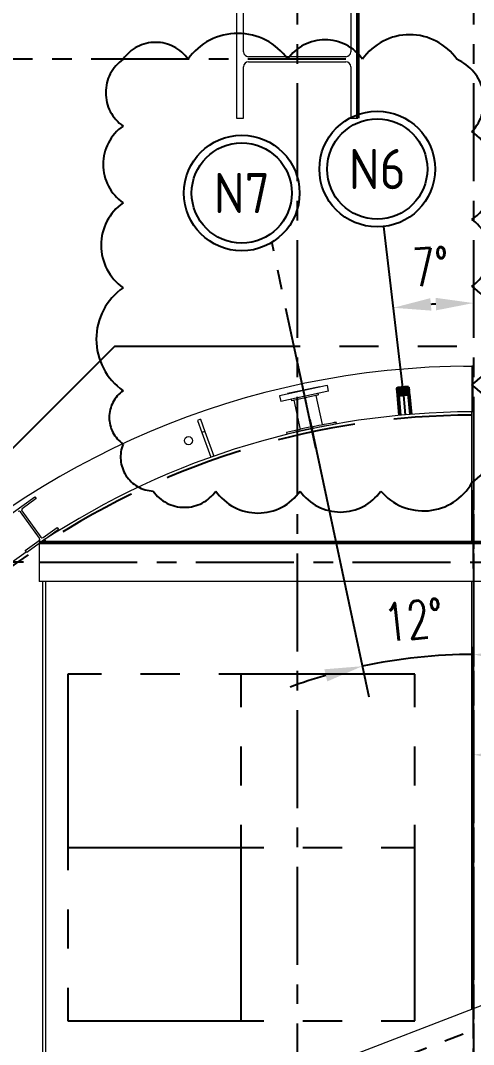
# Model space of a CAD drawing. Header units: inches. Extents: x 0 to 4731, y 0 to 1632.
# Drawn here: x 274.7 to 344.1, y 1325.8 to 1482.7 of the extents above; entities that cross this region are included whole.
import ezdxf
from ezdxf.enums import TextEntityAlignment as Align

# ---------------------------------------------------------------- set-up
doc = ezdxf.new("R2010")
doc.units = ezdxf.units.IN
doc.header["$LTSCALE"] = 48
doc.header["$MEASUREMENT"] = 0
for name, pattern in [('CENTER', [2, 1.25, -0.25, 0.25, -0.25]), ('CENTER2', [1.125, 0.75, -0.125, 0.125, -0.125]), ('HIDDEN', [0.375, 0.25, -0.125]), ('PHANTOM2', [1.25, 0.625, -0.125, 0.125, -0.125, 0.125, -0.125])]:
    doc.linetypes.add(name, pattern=pattern)
for name, color, linetype, lineweight in [('AM_0', 7, 'Continuous', 50), ('AM_11', 92, 'PHANTOM2', 25), ('AM_4', 93, 'Continuous', 25), ('AM_5', 92, 'Continuous', 25), ('AM_6', 140, 'Continuous', 35), ('AM_7', 142, 'CENTER', 25), ('Equipment-AM_0', 7, 'Continuous', 50), ('Equipment-AM_11', 92, 'PHANTOM2', 25), ('Equipment-AM_3', 6, 'HIDDEN', 25), ('Equipment-AM_5', 92, 'Continuous', 25), ('Equipment-AM_7', 142, 'CENTER', 25), ('Process-AM_0', 7, 'Continuous', 50)]:
    doc.layers.add(name, color=color, linetype=linetype, lineweight=lineweight)
doc.styles.add('ISOCP', font='ISOCP.SHX')
doc.styles.get("Standard").update_dxf_attribs({"font": 'ROMANS.SHX', "width": 0.7})
doc.styles.add('XT07_0', font='isocp.shx', dxfattribs={"width": 0.9, "height": 7})
doc.dimstyles.new('METSOPOWER_ANSI$0', dxfattribs={"dimtxt": 0.12, "dimasz": 0.12, "dimexe": 0.1, "dimexo": 0.05, "dimgap": 0.06, "dimtad": 1, "dimtoh": 1, "dimdec": 5, "dimzin": 12, "dimdsep": 46, "dimlunit": 4, "dimtxsty": 'Standard', "dimcen": 0, "dimclrd": 256, "dimclre": 256, "dimclrt": 140, "dimadec": 0, "dimazin": 2, "dimtp": 0.1, "dimtm": 0.1, "dimtfac": 0.71, "dimtdec": 5, "dimtmove": 0, "dimatfit": 3, "dimfxl": 1, "dimfrac": 2, "dimtzin": 7, "dimlwd": -1, "dimlwe": -1, "dimarcsym": 1})
doc.dimstyles.new('METSOPOWER_ANSI$2', dxfattribs={"dimtxt": 0.12, "dimasz": 0.12, "dimexe": 0.1, "dimexo": 0.05, "dimgap": 0.06, "dimtad": 1, "dimzin": 12, "dimdsep": 46, "dimlunit": 3, "dimtxsty": 'Standard', "dimcen": 0, "dimclrd": 256, "dimclre": 256, "dimclrt": 140, "dimadec": 0, "dimazin": 2, "dimtp": 0.1, "dimtm": 0.1, "dimtfac": 0.71, "dimtmove": 0, "dimatfit": 3, "dimfxl": 1, "dimtzin": 7, "dimlwd": -1, "dimlwe": -1, "dimarcsym": 1})
doc.dimstyles.new('VALMET_ANSI$2', dxfattribs={"dimtxt": 0.12, "dimasz": 0.12, "dimexe": 0.1, "dimexo": 0.05, "dimgap": 0.06, "dimtad": 1, "dimdec": 5, "dimzin": 7, "dimdsep": 46, "dimlunit": 4, "dimtxsty": 'Standard', "dimcen": 0, "dimclrd": 256, "dimclre": 256, "dimclrt": 140, "dimadec": 0, "dimazin": 2, "dimtp": 0.1, "dimtm": 0.1, "dimtfac": 0.71, "dimtdec": 5, "dimtofl": 0, "dimtmove": 0, "dimatfit": 3, "dimfxl": 1, "dimfrac": 2, "dimtolj": 1, "dimtzin": 7, "dimlwd": -1, "dimlwe": -1, "dimarcsym": 1})

# ---------------------------------------------------------------- blocks, each defined once
blk = doc.blocks.new('*U371')
at = {"layer": 'AM_7', "color": 0, "transparency": 16777216}
blk.add_line((0, 24), (0, 120.12), dxfattribs=at)
blk = doc.blocks.new('*U373')
at = {"layer": 'AM_7', "color": 0, "transparency": 16777216}
blk.add_line((1.17, -5.48), (-1.33, 6.21), dxfattribs=at)
blk = doc.blocks.new('*U366')
at = {"layer": 'AM_7', "color": 0, "transparency": 16777216}
blk.add_line((0, 24), (0, 120.12), dxfattribs=at)
blk = doc.blocks.new('*D527')
at = {"layer": 'Defpoints', "color": 0, "transparency": 16777216}
for p in [(451.24, 1369.17), (386.7, 1316.05), (278.1, 1302.71), (368.1, 1302.71), (464.22, 1302.71)]:
    blk.add_point(p, dxfattribs=at)
at = {"layer": 'Equipment-AM_5', "linetype": 'ByBlock', "transparency": 16777216}
blk.add_arc((278.1, 1302.71), 109.42, 3.0166, 17.9834, dxfattribs=at)
at = {"layer": 'Equipment-AM_5', "transparency": 16777216}
for points in [[(381.27, 1336.17), (383.08, 1336.81), (380.25, 1341.92)], [(388.33, 1308.49), (386.41, 1308.44), (387.52, 1302.71)]]:
    blk.add_solid(points, dxfattribs=at)
at = {"layer": 'Equipment-AM_5', "color": 140, "transparency": 16777216, "insert": (389.94, 1330.25), "char_height": 5.76, "attachment_point": 5, "rotation": 283.831, "bg_fill": 3, "box_fill_scale": 1.25, "bg_fill_color": 256, "bg_fill_true_color": 13158600, "bg_fill_transparency": 0}
blk.add_mtext('21°', dxfattribs=at)
blk = doc.blocks.new('*D510')
at = {"layer": 'Defpoints', "color": 0, "transparency": 16777216}
for p in [(111.76, 1399.71), (277.6, 1399.71), (197.46, 1170.71)]:
    blk.add_point(p, dxfattribs=at)
at = {"layer": 'Equipment-AM_5', "linetype": 'ByBlock', "transparency": 16777216}
for p, q in [((275.2, 1399.71), (106.96, 1399.71)), ((111.76, 1176.47), (111.76, 1393.95)), ((195.06, 1170.71), (106.96, 1170.71))]:
    blk.add_line(p, q, dxfattribs=at)
at = {"layer": 'Equipment-AM_5', "transparency": 16777216}
for points in [[(110.8, 1393.95), (112.72, 1393.95), (111.76, 1399.71)], [(110.8, 1176.47), (112.72, 1176.47), (111.76, 1170.71)]]:
    blk.add_solid(points, dxfattribs=at)
at = {"layer": 'Equipment-AM_5', "color": 140, "transparency": 16777216, "insert": (106, 1285.21), "char_height": 5.76, "attachment_point": 5, "rotation": 90, "style": 'ISOCP', "bg_fill": 3, "box_fill_scale": 1.25, "bg_fill_color": 256, "bg_fill_true_color": 13158600, "bg_fill_transparency": 0}
blk.add_mtext('19\'-1"', dxfattribs=at)
blk = doc.blocks.new('XA16S')
at = {"layer": 'AM_4'}
for radius in [7.5, 6.5]:
    blk.add_circle((0, -7.5), radius, dxfattribs=at)
at = {"layer": 'AM_6', "style": 'XT07_0', "width": 0.9}
blk.add_attdef('?', text='', height=7, dxfattribs=at).set_placement((0, -7.5), align=Align.MIDDLE)
blk = doc.blocks.new('*D531')
at = {"layer": 'Defpoints', "color": 0, "transparency": 16777216}
for p in [(313.25, 1448.52), (318.52, 1423.86), (344.1, 1422.83), (344.1, 1326.71)]:
    blk.add_point(p, dxfattribs=at)
at = {"layer": 'Equipment-AM_5', "linetype": 'ByBlock', "transparency": 16777216}
blk.add_line((319.02, 1421.52), (328.08, 1379.06), dxfattribs=at)
for start, end in [(90, 102.0497), (81.9055, 85.9528), (106.0969, 110.1442)]:
    blk.add_arc((344.1, 1303.99), 81.56, start, end, dxfattribs=at)
at = {"layer": 'Equipment-AM_5', "transparency": 16777216}
for points in [[(349.83, 1384.39), (349.89, 1386.31), (344.1, 1385.55)], [(321.26, 1383.28), (321.72, 1381.42), (327.08, 1383.75)]]:
    blk.add_solid(points, dxfattribs=at)
at = {"layer": 'Equipment-AM_5', "color": 140, "transparency": 16777216, "insert": (334.94, 1390.83), "char_height": 5.76, "attachment_point": 5, "rotation": 6.0248, "bg_fill": 3, "box_fill_scale": 1.25, "bg_fill_color": 256, "bg_fill_true_color": 13158600, "bg_fill_transparency": 0}
blk.add_mtext('12°', dxfattribs=at)
at = {"layer": 'Defpoints', "color": 0, "transparency": 16777216}
blk.add_point((338.39, 1385.35), dxfattribs=at)
blk = doc.blocks.new('*D532')
at = {"layer": 'Defpoints', "color": 0, "transparency": 16777216}
for p in [(344.1, 1422.83), (439.39, 1391.51), (431.9, 1384.51), (379.3, 1360.36), (344.1, 1326.71)]:
    blk.add_point(p, dxfattribs=at)
at = {"layer": 'Equipment-AM_5', "linetype": 'ByBlock', "transparency": 16777216}
blk.add_line((430.15, 1382.87), (390.11, 1345.44), dxfattribs=at)
blk.add_arc((344.1, 1302.44), 67.77, 47.939, 85.1286, dxfattribs=at)
at = {"layer": 'Equipment-AM_5', "transparency": 16777216}
for points in [[(349.82, 1369.01), (349.9, 1370.93), (344.1, 1370.21)], [(390.18, 1353.44), (388.83, 1352.07), (393.61, 1348.72)]]:
    blk.add_solid(points, dxfattribs=at)
at = {"layer": 'Equipment-AM_5', "color": 140, "transparency": 16777216, "insert": (373.38, 1369.89), "char_height": 5.76, "attachment_point": 5, "rotation": 336.5338, "bg_fill": 3, "box_fill_scale": 1.25, "bg_fill_color": 256, "bg_fill_true_color": 13158600, "bg_fill_transparency": 0}
blk.add_mtext('46.9°', dxfattribs=at)
blk = doc.blocks.new('ERT')
at = {"layer": 'Equipment-AM_0', "lineweight": 18}
for p, q in [((314.369, 1479.721), (314.004, 1479.721)), ((314.004, 1479.721), (314.004, 1473.701)), ((314.369, 1477.091), (314.369, 1479.721)), ((319.839, 1479.721), (319.839, 1477.091)), ((320.204, 1479.721), (319.839, 1479.721)), ((319.589, 1476.841), (314.619, 1476.841)), ((314.619, 1476.581), (319.589, 1476.581)), ((314.369, 1473.701), (314.369, 1476.331)), ((319.839, 1476.331), (319.839, 1473.701)), ((314.004, 1473.701), (314.369, 1473.701)), ((319.839, 1473.701), (320.204, 1473.701))]:
    blk.add_line(p, q, dxfattribs=at)
at = {"layer": 'Equipment-AM_0'}
blk.add_line((320.204, 1479.721), (320.204, 1473.701), dxfattribs=at)
at = {"layer": 'Equipment-AM_0', "lineweight": 18}
for centre, start, end in [((314.619, 1477.091), 180, 270), ((319.589, 1477.091), 270, 0), ((314.619, 1476.331), 90, 180), ((319.589, 1476.331), 0, 90)]:
    blk.add_arc(centre, 0.25, start, end, dxfattribs=at)
blk = doc.blocks.new('*D607')
at = {"layer": 'Defpoints', "color": 0, "transparency": 16777216}
for p in [(344.1, 1497.03), (370.47, 921.64), (344.1, 902.08), (381.35, 873.24), (358.46, 844.44)]:
    blk.add_point(p, dxfattribs=at)
at = {"layer": 'Equipment-AM_5', "linetype": 'ByBlock', "transparency": 16777216}
for p, q in [((344.1, 899.68), (344.1, 839.11)), ((381.87, 870.89), (387.92, 843.97))]:
    blk.add_line(p, q, dxfattribs=at)
blk.add_arc((344.1, 1038.94), 195.03, 271.6922, 280.9748, dxfattribs=at)
at = {"layer": 'Equipment-AM_5', "transparency": 16777216}
for points in [[(381.04, 848.41), (381.43, 846.53), (386.87, 848.65)], [(349.88, 843.03), (349.85, 844.95), (344.1, 843.91)]]:
    blk.add_solid(points, dxfattribs=at)
at = {"layer": 'Equipment-AM_5', "color": 140, "transparency": 16777216, "insert": (364.98, 850.82), "char_height": 5.76, "attachment_point": 5, "rotation": 6.3335, "bg_fill": 3, "box_fill_scale": 1.25, "bg_fill_color": 256, "bg_fill_true_color": 13158600, "bg_fill_transparency": 0}
blk.add_mtext('12.7°', dxfattribs=at)
blk = doc.blocks.new('*D683')
at = {"layer": 'Defpoints', "color": 0, "transparency": 16777216}
for p in [(344.1, 1497.03), (318.52, 917.56), (344.1, 902.08), (313.25, 892.9), (323.85, 893.94)]:
    blk.add_point(p, dxfattribs=at)
at = {"layer": 'Equipment-AM_5', "linetype": 'ByBlock', "transparency": 16777216}
blk.add_line((344.1, 899.68), (344.1, 887.71), dxfattribs=at)
blk.add_arc((344.1, 1037.43), 144.92, 260.2278, 267.7226, dxfattribs=at)
at = {"layer": 'Equipment-AM_5', "transparency": 16777216}
for points in [[(319.33, 893.67), (319.69, 895.56), (313.85, 895.71)], [(338.36, 893.59), (338.33, 891.67), (344.1, 892.51)]]:
    blk.add_solid(points, dxfattribs=at)
at = {"layer": 'Equipment-AM_5', "color": 140, "transparency": 16777216, "insert": (329.5, 899.04), "char_height": 5.76, "attachment_point": 5, "rotation": 353.9752}
blk.add_mtext('\\A1;12°', dxfattribs=at)
blk = doc.blocks.new('*D684')
at = {"layer": 'Defpoints', "color": 0, "transparency": 16777216}
for p in [(344.1, 1497.03), (331.84, 1438.76), (340.01, 1439.29), (333.28, 1426.43), (344.1, 902.08)]:
    blk.add_point(p, dxfattribs=at)
at = {"layer": 'Equipment-AM_5', "linetype": 'ByBlock', "transparency": 16777216}
blk.add_arc((344.1, 1333.9), 105.47, 93.1295, 93.5419, dxfattribs=at)
at = {"layer": 'Equipment-AM_5', "transparency": 16777216}
for points in [[(337.67, 1438.21), (337.5, 1440.12), (331.85, 1438.65)], [(338.32, 1440.17), (338.37, 1438.25), (344.1, 1439.37)]]:
    blk.add_solid(points, dxfattribs=at)
at = {"layer": 'Equipment-AM_5', "color": 140, "transparency": 16777216, "insert": (337.53, 1444.93), "char_height": 5.76, "attachment_point": 5, "rotation": 3.3888}
blk.add_mtext('\\A1;7°', dxfattribs=at)

msp = doc.modelspace()

# ---------------------------------------------------------------- linework, layer by layer
at = {"layer": 'AM_11'}
for p, q in [((289.104193, 1432.71108), (212.104193, 1355.71108)), ((377.56797, 1432.71108), (289.104193, 1432.71108))]:
    msp.add_line(p, q, dxfattribs=at)
at = {"layer": 'AM_7', "ltscale": 0.25}
for p, q in [((318.515242, 1423.864958), (313.252391, 1448.519585)), ((344.104193, 1422.71108), (344.104193, 919.033421)), ((277.604193, 1399.71108), (414.751203, 1399.71108)), ((278.104193, 1302.71108), (451.236457, 1369.170329))]:
    msp.add_line(p, q, dxfattribs=at)
at = {"layer": 'Equipment-AM_0', "lineweight": 18}
for p, q in [((342.604193, 1429.71097), (342.604193, 1429.702221)), ((342.604193, 1429.71097), (343.937526, 1429.71097)), ((343.854193, 1429.710834), (343.854193, 1422.710819)), ((344.02086, 1429.711052), (344.02086, 1429.71097)), ((344.02086, 1429.71097), (344.02086, 1422.711051)), ((344.02086, 1429.71097), (344.187526, 1429.71097)), ((321.456731, 1426.680967), (314.401141, 1425.17486)), ((321.639396, 1425.825246), (314.583806, 1424.319139)), ((320.314279, 1426.501004), (315.610553, 1425.496932)), ((320.500387, 1426.540731), (320.314279, 1426.501004)), ((320.513435, 1426.479608), (320.500387, 1426.540731)), ((321.735893, 1426.740558), (321.456731, 1426.680967)), ((321.918558, 1425.884837), (321.639396, 1425.825246)), ((321.918558, 1425.884837), (321.735893, 1426.740558)), ((314.401141, 1425.17486), (314.583806, 1424.319139)), ((315.610553, 1425.496932), (315.6236, 1425.435809)), ((316.173003, 1424.658373), (316.225192, 1424.413882)), ((320.22336, 1425.267343), (316.225192, 1424.413882)), ((316.59193, 1424.492166), (317.546121, 1420.022115)), ((320.969018, 1420.752712), (320.014814, 1425.222826)), ((320.381552, 1425.301111), (320.22336, 1425.267343)), ((320.381552, 1425.301111), (320.329362, 1425.545602)), ((343.874079, 1402.72108), (343.874079, 1422.710859)), ((344.072943, 1422.711076), (344.072943, 1422.211076)), ((302.296955, 1421.575389), (301.827144, 1421.404281)), ((301.827144, 1421.404281), (302.511579, 1419.525039)), ((302.296955, 1421.575389), (302.981389, 1419.696148)), ((323.132684, 1420.908274), (323.087548, 1421.157219)), ((344.072943, 1422.211076), (344.072943, 1402.72108)), ((302.981389, 1419.696148), (302.511579, 1419.525039)), ((302.511579, 1419.525039), (303.879721, 1415.768551)), ((302.981389, 1419.696148), (304.350258, 1415.937664)), ((315.44709, 1419.526264), (315.507538, 1419.280587)), ((317.598306, 1419.777645), (317.603755, 1419.752118)), ((319.25247, 1420.398844), (319.522526, 1420.456188)), ((319.304665, 1420.154353), (319.25247, 1420.398844)), ((319.303489, 1420.154102), (319.304665, 1420.154353)), ((319.304665, 1420.154353), (319.574186, 1420.211584)), ((319.574186, 1420.211584), (319.522526, 1420.456188)), ((321.028262, 1420.475179), (321.021214, 1420.508192)), ((304.350258, 1415.937664), (304.115353, 1415.85211)), ((272.024783, 1406.17751), (276.895065, 1409.715977)), ((277.109607, 1409.420686), (274.981892, 1407.874811)), ((276.895065, 1409.715977), (277.109607, 1409.420686)), ((277.637533, 1403.351972), (274.71624, 1407.372786)), ((274.926584, 1407.52561), (277.847877, 1403.504796)), ((280.539334, 1404.700072), (277.815485, 1402.72108)), ((278.197078, 1403.449488), (280.324792, 1404.995363)), ((280.324792, 1404.995363), (280.539334, 1404.700072)), ((275.45451, 1401.456896), (277.582225, 1403.002771)), ((277.604193, 1402.567567), (275.669052, 1401.161605)), ((277.604193, 1402.72108), (277.604193, 1396.70108)), ((278.104193, 1402.930838), (278.104193, 1402.72108)), ((278.604193, 1402.930838), (278.104193, 1402.930838)), ((278.604193, 1402.72108), (278.604193, 1402.930838)), ((275.669052, 1401.161605), (275.45451, 1401.456896)), ((414.751203, 1396.70108), (277.604193, 1396.70108)), ((278.104193, 1396.70108), (278.104193, 1305.935226)), ((278.604193, 1306.127158), (278.604193, 1396.70108)), ((343.874079, 1331.18192), (343.874079, 1396.70108)), ((344.072943, 1396.70108), (344.072943, 1331.258257)), ((450.157769, 1371.980406), (278.104193, 1305.935226))]:
    msp.add_line(p, q, dxfattribs=at)
at = {"layer": 'Equipment-AM_0', "lineweight": 18, "flags": 128}
for points in [[(319.522526, 1420.456188), (319.771425, 1420.508493), (320.018216, 1420.55984), (320.433537, 1420.645074), (320.835597, 1420.726218), (321.216799, 1420.801914), (321.5732, 1420.871561), (321.901689, 1420.934819), (322.19604, 1420.990744), (322.452968, 1421.038963), (322.670438, 1421.079345), (322.844309, 1421.111345), (322.972264, 1421.134744), (323.0537, 1421.14956), (323.08702, 1421.155597), (323.084199, 1421.155087)], [(319.241499, 1420.396501), (319.251129, 1420.398558), (319.25247, 1420.398844)], [(319.574186, 1420.211584), (319.818193, 1420.262865), (320.06018, 1420.313226), (320.474319, 1420.398248), (320.875328, 1420.479212), (321.255645, 1420.554762), (321.611381, 1420.624308), (321.93942, 1420.687505), (322.233585, 1420.743416), (322.49104, 1420.791751), (322.709242, 1420.832283), (322.884076, 1420.864469), (323.01346, 1420.888134), (323.096407, 1420.903227), (323.131301, 1420.90955), (323.128295, 1420.909007)]]:
    msp.add_lwpolyline(points, dxfattribs=at)
at = {"layer": 'Equipment-AM_0', "lineweight": 18}
msp.add_circle((300.447478, 1418.300615), 0.625, dxfattribs=at)
for centre, radius, start, end in [((344.104193, 1302.71108), 127, 90.11278704, 180), ((344.104193, 1302.71108), 127, 90.03759566, 90.11278704), ((344.104193, 1302.71108), 120, 90.10987124, 123.36701297), ((344.104193, 1302.71108), 120, 90.01492078, 90.10987124), ((345.611533, 1296.928449), 126.252678, 102.05597136, 103.82145596), ((345.612567, 1296.923701), 126.007538, 102.0514363, 103.82068281), ((274.513986, 1407.22584), 0.25, 36, 126), ((275.128839, 1407.672557), 0.25, 126, 216), ((277.435278, 1403.205025), 0.25, 306, 36), ((278.050131, 1403.651742), 0.25, 216, 306), ((344.104193, 1302.71108), 120, 124.8050221, 178.56268012)]:
    msp.add_arc(centre, radius, start, end, dxfattribs=at)
at = {"layer": 'Equipment-AM_3'}
for start, end in [(90.10987124, 123.36701297), (124.8050221, 178.56268012)]:
    msp.add_arc((344.104193, 1302.71108), 119.5, start, end, dxfattribs=at)
at = {"layer": 'Equipment-AM_7', "ltscale": 0.25}
msp.add_line((324.564406, 1476.71108), (72.465318, 1476.71108), dxfattribs=at)

# ---------------------------------------------------------------- block references
at = {"layer": 'AM_5', "ltscale": 5}
ref = msp.add_blockref('XA16S', (320.508582, 1459.895381), dxfattribs=dict(at, xscale=1.181102362204724, yscale=1.181102362204724, zscale=1.181102362204724, rotation=90))
ref.add_attrib('?', 'N6', dxfattribs={"layer": 'AM_6', "height": 6.1515748, "style": 'XT07_0'}).set_placement((329.366849, 1459.895381), align=Align.MIDDLE)
at = {"layer": 'AM_7'}
for name, p in [('*U373', (318.780471, 1422.622455)), ('*U371', (344.104193, 1302.71108)), ('*U366', (344.104193, 1217.21108))]:
    msp.add_blockref(name, p, dxfattribs=at)
at = {"layer": 'Equipment-AM_0', "xscale": 3, "yscale": 3, "zscale": 3}
msp.add_blockref('ERT', (-634.208386, -2953.422159), dxfattribs=at)

# ---------------------------------------------------------------- next in the draw order: dimensions: what is measured, and where the dimension line sits
at = {"layer": 'Equipment-AM_5'}
dim = msp.add_angular_dim_2l(base=(386.704913, 1316.045572), line1=((278.104193, 1302.71108), (451.236457, 1369.170329)), line2=((368.104193, 1302.71108), (464.224193, 1302.71108)), dimstyle='METSOPOWER_ANSI$2', override={"dimscale": 48, "dimtoh": 1, "dimdec": 5, "dimzin": 15, "dimlunit": 4, "dimadec": 5, "dimtdec": 5, "dimtfill": 1, "dimfrac": 2}, dxfattribs=at)
dim.commit()
dim.dimension.update_dxf_attribs({"geometry": '*D527', "text_midpoint": (384.347948, 1328.868098), "dimtype": 162})

# ---------------------------------------------------------------- next in the draw order: linework, layer by layer
at = {"layer": 'Equipment-AM_11'}
msp.add_line((308.54946, 1329.46108), (308.54946, 1382.514142), dxfattribs=at)

# ---------------------------------------------------------------- next in the draw order: dimensions: what is measured, and where the dimension line sits
at = {"layer": 'Equipment-AM_5'}
dim = msp.add_angular_dim_2l(base=(338.391347, 1385.349182), line1=((318.515242, 1423.864958), (313.252391, 1448.519585)), line2=((344.104193, 1326.71108), (344.104193, 1422.83108)), dimstyle='METSOPOWER_ANSI$2', override={"dimscale": 48, "dimdec": 5, "dimzin": 15, "dimadec": 1, "dimtdec": 5, "dimtfill": 1, "dimfrac": 2}, dxfattribs=at)
dim.commit()
dim.dimension.update_dxf_attribs({"geometry": '*D531', "text_midpoint": (334.939131, 1390.827193)})
dim = msp.add_linear_dim(base=(111.758363, 1399.71108), p1=(197.455922, 1170.71108), p2=(277.604193, 1399.71108), angle=90, dimstyle='METSOPOWER_ANSI$0', override={"dimscale": 48, "dimzin": 15, "dimtxsty": 'ISOCP', "dimtfill": 1}, dxfattribs=at)
dim.commit()
dim.dimension.update_dxf_attribs({"geometry": '*D510', "text_midpoint": (105.998363, 1285.21108)})

# ---------------------------------------------------------------- next in the draw order: linework, layer by layer
at = {"layer": 'AM_0'}
for p, q in [((332.454694, 1426.353753), (334.107731, 1426.505636)), ((332.454694, 1426.353753), (332.4627, 1426.26662)), ((332.4627, 1426.26662), (332.463844, 1426.254172)), ((332.47185, 1426.167039), (332.472993, 1426.154592)), ((332.480999, 1426.067459), (332.482143, 1426.055011)), ((332.490149, 1425.967878), (332.491293, 1425.955431)), ((332.499299, 1425.868298), (332.500442, 1425.85585)), ((332.508448, 1425.768717), (332.509592, 1425.75627)), ((332.520603, 1426.228006), (332.52289, 1426.203111)), ((332.529752, 1426.128425), (332.53204, 1426.10353)), ((332.538902, 1426.028845), (332.541189, 1426.00395)), ((332.548052, 1425.929264), (332.550339, 1425.904369)), ((332.557201, 1425.829684), (332.559489, 1425.804788)), ((332.566351, 1425.730103), (332.568638, 1425.705208)), ((334.063553, 1426.39488), (334.06129, 1426.419509)), ((334.072703, 1426.295299), (334.07044, 1426.319928)), ((334.081852, 1426.195719), (334.079589, 1426.220348)), ((334.091002, 1426.096138), (334.088739, 1426.120767)), ((334.100152, 1425.996557), (334.097889, 1426.021187)), ((334.109301, 1425.896977), (334.107038, 1425.921606)), ((334.112306, 1426.455846), (334.107731, 1426.505636)), ((334.118451, 1425.797396), (334.116188, 1425.822026)), ((334.121456, 1426.356266), (334.120312, 1426.368713)), ((334.1276, 1425.697816), (334.125338, 1425.722445)), ((334.130605, 1426.256685), (334.129462, 1426.269133)), ((334.139755, 1426.157104), (334.138611, 1426.169552)), ((334.148905, 1426.057524), (334.147761, 1426.069971)), ((334.158054, 1425.957943), (334.15691, 1425.970391)), ((334.167204, 1425.858363), (334.16606, 1425.87081)), ((334.176353, 1425.758782), (334.17521, 1425.77123)), ((334.185503, 1425.659202), (334.184359, 1425.671649)), ((332.517598, 1425.669137), (332.518742, 1425.656689)), ((332.526747, 1425.569556), (332.527891, 1425.557108)), ((332.535897, 1425.469975), (332.537041, 1425.457528)), ((332.545047, 1425.370395), (332.54619, 1425.357947)), ((332.54619, 1425.357947), (332.602949, 1425.331781)), ((332.554196, 1425.270814), (332.54619, 1425.357947)), ((332.554196, 1425.270814), (332.840247, 1422.15756)), ((332.5755, 1425.630522), (332.577788, 1425.605627)), ((332.58465, 1425.530942), (332.586937, 1425.506047)), ((332.5938, 1425.431361), (332.596087, 1425.406466)), ((332.602949, 1425.331781), (332.605237, 1425.306886)), ((334.13675, 1425.598235), (334.134487, 1425.622865)), ((334.1459, 1425.498655), (334.143637, 1425.523284)), ((334.194653, 1425.559621), (334.193509, 1425.572069)), ((334.493655, 1422.305404), (334.202659, 1425.472488))]:
    msp.add_line(p, q, dxfattribs=at)
at = {"layer": 'AM_0', "flags": 128}
for points in [[(334.109761, 1426.455103), (334.096842, 1426.451328), (334.049772, 1426.443795), (333.97363, 1426.433664), (333.871933, 1426.421255), (333.746187, 1426.4065), (333.603153, 1426.390195), (333.449831, 1426.373057), (333.288075, 1426.355009), (333.126319, 1426.336961), (332.972997, 1426.319824), (332.829963, 1426.303518), (332.704217, 1426.288764), (332.60252, 1426.276354), (332.526378, 1426.266224), (332.479308, 1426.258691), (332.463844, 1426.254172), (332.472914, 1426.253253)], [(332.46905, 1426.252915), (332.497308, 1426.239813), (332.525563, 1426.22671)], [(334.117674, 1426.368981), (334.120312, 1426.368713), (334.104848, 1426.364195), (334.057778, 1426.356662), (333.981636, 1426.346531), (333.879939, 1426.334122), (333.754193, 1426.319367), (333.611159, 1426.303062), (333.457837, 1426.285924), (333.296081, 1426.267876), (333.134324, 1426.249828), (332.981003, 1426.232691), (332.837969, 1426.216385), (332.712223, 1426.201631), (332.610526, 1426.189221), (332.534384, 1426.179091), (332.487314, 1426.171558), (332.47185, 1426.167039)], [(334.118911, 1426.355522), (334.105992, 1426.351747), (334.058922, 1426.344214), (333.982779, 1426.334084), (333.881083, 1426.321674), (333.755337, 1426.30692), (333.612303, 1426.290614), (333.458981, 1426.273477), (333.297225, 1426.255429), (333.135468, 1426.237381), (332.982146, 1426.220243), (332.839113, 1426.203938), (332.713366, 1426.189183), (332.61167, 1426.176773), (332.535527, 1426.166643), (332.488458, 1426.15911), (332.472993, 1426.154592), (332.482064, 1426.153672)], [(332.527532, 1426.205288), (332.502137, 1426.187256), (332.476739, 1426.169224)], [(332.478199, 1426.153334), (332.506457, 1426.140232), (332.534713, 1426.12713)], [(334.126824, 1426.2694), (334.129462, 1426.269133), (334.113998, 1426.264614), (334.066928, 1426.257081), (333.990785, 1426.246951), (333.889089, 1426.234541), (333.763343, 1426.219787), (333.620309, 1426.203481), (333.466987, 1426.186344), (333.305231, 1426.168296), (333.143474, 1426.150248), (332.990152, 1426.13311), (332.847118, 1426.116805), (332.721372, 1426.10205), (332.619676, 1426.08964), (332.543533, 1426.07951), (332.496463, 1426.071977), (332.480999, 1426.067459)], [(334.130605, 1426.256685), (334.115141, 1426.252166), (334.068071, 1426.244634), (333.991929, 1426.234503), (333.890233, 1426.222093), (333.764486, 1426.207339), (333.621453, 1426.191034), (333.468131, 1426.173896), (333.306374, 1426.155848), (333.144618, 1426.1378), (332.991296, 1426.120663), (332.848262, 1426.104357), (332.722516, 1426.089603), (332.62082, 1426.077193), (332.544677, 1426.067063), (332.497607, 1426.05953), (332.482143, 1426.055011), (332.491213, 1426.054092)], [(332.536681, 1426.105708), (332.511286, 1426.087676), (332.485889, 1426.069644)], [(332.487349, 1426.053754), (332.515607, 1426.040652), (332.543863, 1426.027549)], [(334.135974, 1426.169819), (334.138611, 1426.169552), (334.123147, 1426.165033), (334.076077, 1426.157501), (333.999935, 1426.14737), (333.898239, 1426.134961), (333.772492, 1426.120206), (333.629458, 1426.103901), (333.476137, 1426.086763), (333.31438, 1426.068715), (333.152624, 1426.050667), (332.999302, 1426.03353), (332.856268, 1426.017224), (332.730522, 1426.00247), (332.628825, 1425.99006), (332.552683, 1425.97993), (332.505613, 1425.972397), (332.490149, 1425.967878)], [(334.139755, 1426.157104), (334.124291, 1426.152586), (334.077221, 1426.145053), (334.001078, 1426.134923), (333.899382, 1426.122513), (333.773636, 1426.107759), (333.630602, 1426.091453), (333.47728, 1426.074316), (333.315524, 1426.056268), (333.153767, 1426.038219), (333.000446, 1426.021082), (332.857412, 1426.004777), (332.731665, 1425.990022), (332.629969, 1425.977612), (332.553827, 1425.967482), (332.506757, 1425.959949), (332.491293, 1425.955431), (332.500363, 1425.954511)], [(332.545831, 1426.006127), (332.520436, 1425.988095), (332.495038, 1425.970063)], [(332.496498, 1425.954173), (332.524757, 1425.941071), (332.553012, 1425.927969)], [(334.145123, 1426.070239), (334.147761, 1426.069971), (334.132297, 1426.065453), (334.085227, 1426.05792), (334.009084, 1426.04779), (333.907388, 1426.03538), (333.781642, 1426.020626), (333.638608, 1426.00432), (333.485286, 1425.987183), (333.32353, 1425.969135), (333.161773, 1425.951086), (333.008451, 1425.933949), (332.865418, 1425.917644), (332.739671, 1425.902889), (332.637975, 1425.890479), (332.561832, 1425.880349), (332.514763, 1425.872816), (332.499299, 1425.868298)], [(334.14636, 1426.05678), (334.13344, 1426.053005), (334.086371, 1426.045472), (334.010228, 1426.035342), (333.908532, 1426.022932), (333.782786, 1426.008178), (333.639752, 1425.991872), (333.48643, 1425.974735), (333.324673, 1425.956687), (333.162917, 1425.938639), (333.009595, 1425.921502), (332.866561, 1425.905196), (332.740815, 1425.890442), (332.639119, 1425.878032), (332.562976, 1425.867902), (332.515906, 1425.860369), (332.500442, 1425.85585), (332.509513, 1425.854931)], [(332.55498, 1425.906547), (332.529586, 1425.888515), (332.504188, 1425.870483)], [(332.505648, 1425.854593), (332.533906, 1425.84149), (332.562162, 1425.828388)], [(334.154273, 1425.970658), (334.15691, 1425.970391), (334.141446, 1425.965872), (334.094377, 1425.958339), (334.018234, 1425.948209), (333.916538, 1425.935799), (333.790791, 1425.921045), (333.647758, 1425.904739), (333.494436, 1425.887602), (333.332679, 1425.869554), (333.170923, 1425.851506), (333.017601, 1425.834369), (332.874567, 1425.818063), (332.748821, 1425.803309), (332.647125, 1425.790899), (332.570982, 1425.780769), (332.523912, 1425.773236), (332.508448, 1425.768717)], [(334.155509, 1425.9572), (334.14259, 1425.953425), (334.09552, 1425.945892), (334.019378, 1425.935762), (333.917681, 1425.923352), (333.791935, 1425.908598), (333.648901, 1425.892292), (333.495579, 1425.875155), (333.333823, 1425.857106), (333.172067, 1425.839058), (333.018745, 1425.821921), (332.875711, 1425.805615), (332.749965, 1425.790861), (332.648268, 1425.778451), (332.572126, 1425.768321), (332.525056, 1425.760788), (332.509592, 1425.75627), (332.518662, 1425.75535)], [(332.56413, 1425.806966), (332.538735, 1425.788934), (332.513338, 1425.770902)], [(332.514798, 1425.755012), (332.543056, 1425.74191), (332.571311, 1425.728808)], [(334.163423, 1425.871078), (334.16606, 1425.87081), (334.150596, 1425.866292), (334.103526, 1425.858759), (334.027384, 1425.848629), (333.925687, 1425.836219), (333.799941, 1425.821465), (333.656907, 1425.805159), (333.503585, 1425.788022), (333.341829, 1425.769973), (333.180073, 1425.751925), (333.026751, 1425.734788), (332.883717, 1425.718482), (332.757971, 1425.703728), (332.656274, 1425.691318), (332.580132, 1425.681188), (332.533062, 1425.673655), (332.517598, 1425.669137)], [(334.164659, 1425.857619), (334.15174, 1425.853844), (334.10467, 1425.846311), (334.028527, 1425.836181), (333.926831, 1425.823771), (333.801085, 1425.809017), (333.658051, 1425.792711), (333.504729, 1425.775574), (333.342973, 1425.757526), (333.181216, 1425.739478), (333.027894, 1425.72234), (332.884861, 1425.706035), (332.759114, 1425.691281), (332.657418, 1425.678871), (332.581275, 1425.668741), (332.534206, 1425.661208), (332.518742, 1425.656689), (332.527812, 1425.655769)], [(334.058763, 1426.419008), (334.046829, 1426.415351), (334.002847, 1426.408101), (333.931689, 1426.398429), (333.836643, 1426.38663), (333.719116, 1426.372631), (333.585428, 1426.357184), (333.442123, 1426.340967), (333.290934, 1426.32389), (333.139745, 1426.306813), (332.99644, 1426.290596), (332.862753, 1426.275149), (332.745226, 1426.26115), (332.65018, 1426.249351), (332.579021, 1426.239679), (332.53504, 1426.23243), (332.520603, 1426.228006)], [(332.57328, 1425.707386), (332.547885, 1425.689354), (332.522487, 1425.671322)], [(334.172572, 1425.771497), (334.17521, 1425.77123), (334.159746, 1425.766711), (334.112676, 1425.759178), (334.036533, 1425.749048), (333.934837, 1425.736638), (333.809091, 1425.721884), (333.666057, 1425.705578), (333.512735, 1425.688441), (333.350979, 1425.670393), (333.189222, 1425.652345), (333.0359, 1425.635208), (332.892866, 1425.618902), (332.76712, 1425.604148), (332.665424, 1425.591738), (332.589281, 1425.581608), (332.542212, 1425.574075), (332.526747, 1425.569556)], [(334.176353, 1425.758782), (334.160889, 1425.754264), (334.11382, 1425.746731), (334.037677, 1425.736601), (333.935981, 1425.724191), (333.810234, 1425.709436), (333.667201, 1425.693131), (333.513879, 1425.675993), (333.352122, 1425.657945), (333.190366, 1425.639897), (333.037044, 1425.62276), (332.89401, 1425.606454), (332.768264, 1425.5917), (332.666568, 1425.57929), (332.590425, 1425.56916), (332.543355, 1425.561627), (332.527891, 1425.557108), (332.536961, 1425.556189)], [(334.067912, 1426.319427), (334.055978, 1426.31577), (334.011997, 1426.308521), (333.940839, 1426.298849), (333.845792, 1426.28705), (333.728265, 1426.273051), (333.594578, 1426.257604), (333.451273, 1426.241387), (333.300084, 1426.22431), (333.148895, 1426.207233), (333.00559, 1426.191016), (332.871902, 1426.175569), (332.754375, 1426.16157), (332.659329, 1426.149771), (332.588171, 1426.140099), (332.544189, 1426.132849), (332.529752, 1426.128425)], [(334.063553, 1426.39488), (334.049116, 1426.390455), (334.005135, 1426.383206), (333.933976, 1426.373534), (333.83893, 1426.361735), (333.721403, 1426.347736), (333.587716, 1426.332289), (333.444411, 1426.316072), (333.293222, 1426.298995), (333.142033, 1426.281918), (332.998728, 1426.265701), (332.86504, 1426.250254), (332.747513, 1426.236255), (332.652467, 1426.224456), (332.581308, 1426.214784), (332.537327, 1426.207535), (332.531126, 1426.205635)], [(334.181722, 1425.671917), (334.184359, 1425.671649), (334.168895, 1425.667131), (334.121825, 1425.659598), (334.045683, 1425.649468), (333.943987, 1425.637058), (333.81824, 1425.622303), (333.675206, 1425.605998), (333.521885, 1425.588861), (333.360128, 1425.570812), (333.198372, 1425.552764), (333.04505, 1425.535627), (332.902016, 1425.519321), (332.77627, 1425.504567), (332.674574, 1425.492157), (332.598431, 1425.482027), (332.551361, 1425.474494), (332.535897, 1425.469975)], [(334.077062, 1426.219847), (334.065128, 1426.216189), (334.021147, 1426.20894), (333.949988, 1426.199268), (333.854942, 1426.187469), (333.737415, 1426.17347), (333.603728, 1426.158023), (333.460422, 1426.141806), (333.309233, 1426.124729), (333.158045, 1426.107652), (333.014739, 1426.091435), (332.881052, 1426.075988), (332.763525, 1426.061989), (332.668479, 1426.05019), (332.59732, 1426.040518), (332.553339, 1426.033269), (332.538902, 1426.028845)], [(334.072703, 1426.295299), (334.058266, 1426.290875), (334.014284, 1426.283626), (333.943126, 1426.273954), (333.84808, 1426.262155), (333.730553, 1426.248156), (333.596865, 1426.232709), (333.45356, 1426.216492), (333.302371, 1426.199415), (333.151182, 1426.182337), (333.007877, 1426.16612), (332.87419, 1426.150674), (332.756663, 1426.136674), (332.661617, 1426.124876), (332.590458, 1426.115203), (332.546477, 1426.107954), (332.540276, 1426.106054)], [(334.086211, 1426.120266), (334.074277, 1426.116609), (334.030296, 1426.10936), (333.959138, 1426.099688), (333.864092, 1426.087889), (333.746565, 1426.07389), (333.612877, 1426.058443), (333.469572, 1426.042226), (333.318383, 1426.025149), (333.167194, 1426.008071), (333.023889, 1425.991854), (332.890202, 1425.976408), (332.772675, 1425.962409), (332.677628, 1425.95061), (332.60647, 1425.940937), (332.562489, 1425.933688), (332.548052, 1425.929264)], [(334.081852, 1426.195719), (334.067415, 1426.191294), (334.023434, 1426.184045), (333.952276, 1426.174373), (333.857229, 1426.162574), (333.739702, 1426.148575), (333.606015, 1426.133128), (333.46271, 1426.116911), (333.311521, 1426.099834), (333.160332, 1426.082757), (333.017027, 1426.06654), (332.883339, 1426.051093), (332.765812, 1426.037094), (332.670766, 1426.025295), (332.599608, 1426.015623), (332.555626, 1426.008374), (332.549426, 1426.006473)], [(334.095361, 1426.020686), (334.083427, 1426.017028), (334.039446, 1426.009779), (333.968287, 1426.000107), (333.873241, 1425.988308), (333.755714, 1425.974309), (333.622027, 1425.958862), (333.478722, 1425.942645), (333.327533, 1425.925568), (333.176344, 1425.908491), (333.033039, 1425.892274), (332.899351, 1425.876827), (332.781824, 1425.862828), (332.686778, 1425.851029), (332.61562, 1425.841357), (332.571638, 1425.834108), (332.557201, 1425.829684)], [(334.091002, 1426.096138), (334.076565, 1426.091714), (334.032584, 1426.084465), (333.961425, 1426.074792), (333.866379, 1426.062994), (333.748852, 1426.048994), (333.615165, 1426.033548), (333.471859, 1426.017331), (333.32067, 1426.000254), (333.169482, 1425.983176), (333.026176, 1425.966959), (332.892489, 1425.951513), (332.774962, 1425.937513), (332.679916, 1425.925715), (332.608757, 1425.916042), (332.564776, 1425.908793), (332.558575, 1425.906893)], [(334.104511, 1425.921105), (334.092577, 1425.917448), (334.048595, 1425.910199), (333.977437, 1425.900527), (333.882391, 1425.888728), (333.764864, 1425.874729), (333.631176, 1425.859282), (333.487871, 1425.843065), (333.336682, 1425.825988), (333.185493, 1425.80891), (333.042188, 1425.792693), (332.908501, 1425.777247), (332.790974, 1425.763247), (332.695928, 1425.751449), (332.624769, 1425.741776), (332.580788, 1425.734527), (332.566351, 1425.730103)], [(334.100152, 1425.996557), (334.085714, 1425.992133), (334.041733, 1425.984884), (333.970575, 1425.975212), (333.875529, 1425.963413), (333.758002, 1425.949414), (333.624314, 1425.933967), (333.481009, 1425.91775), (333.32982, 1425.900673), (333.178631, 1425.883596), (333.035326, 1425.867379), (332.901639, 1425.851932), (332.784112, 1425.837933), (332.689065, 1425.826134), (332.617907, 1425.816462), (332.573926, 1425.809213), (332.567725, 1425.807312)], [(334.11366, 1425.821524), (334.101726, 1425.817867), (334.057745, 1425.810618), (333.986587, 1425.800946), (333.89154, 1425.789147), (333.774013, 1425.775148), (333.640326, 1425.759701), (333.497021, 1425.743484), (333.345832, 1425.726407), (333.194643, 1425.70933), (333.051338, 1425.693113), (332.91765, 1425.677666), (332.800123, 1425.663667), (332.705077, 1425.651868), (332.633919, 1425.642196), (332.589938, 1425.634947), (332.5755, 1425.630522)], [(334.109301, 1425.896977), (334.094864, 1425.892553), (334.050883, 1425.885304), (333.979724, 1425.875631), (333.884678, 1425.863833), (333.767151, 1425.849833), (333.633464, 1425.834387), (333.490159, 1425.81817), (333.33897, 1425.801092), (333.187781, 1425.784015), (333.044476, 1425.767798), (332.910788, 1425.752351), (332.793261, 1425.738352), (332.698215, 1425.726553), (332.627057, 1425.716881), (332.583075, 1425.709632), (332.576874, 1425.707732)], [(334.12281, 1425.721944), (334.110876, 1425.718287), (334.066895, 1425.711038), (333.995736, 1425.701365), (333.90069, 1425.689567), (333.783163, 1425.675567), (333.649476, 1425.660121), (333.50617, 1425.643904), (333.354982, 1425.626826), (333.203793, 1425.609749), (333.060487, 1425.593532), (332.9268, 1425.578086), (332.809273, 1425.564086), (332.714227, 1425.552287), (332.643068, 1425.542615), (332.599087, 1425.535366), (332.58465, 1425.530942)], [(334.118451, 1425.797396), (334.104014, 1425.792972), (334.060032, 1425.785723), (333.988874, 1425.776051), (333.893828, 1425.764252), (333.776301, 1425.750253), (333.642613, 1425.734806), (333.499308, 1425.718589), (333.348119, 1425.701512), (333.19693, 1425.684435), (333.053625, 1425.668218), (332.919938, 1425.652771), (332.802411, 1425.638772), (332.707365, 1425.626973), (332.636206, 1425.617301), (332.592225, 1425.610052), (332.586024, 1425.608151)], [(334.1276, 1425.697816), (334.113163, 1425.693392), (334.069182, 1425.686142), (333.998024, 1425.67647), (333.902977, 1425.664671), (333.78545, 1425.650672), (333.651763, 1425.635225), (333.508458, 1425.619008), (333.357269, 1425.601931), (333.20608, 1425.584854), (333.062775, 1425.568637), (332.929087, 1425.55319), (332.81156, 1425.539191), (332.716514, 1425.527392), (332.645356, 1425.51772), (332.601375, 1425.510471), (332.595174, 1425.508571)], [(334.060861, 1426.419205), (334.086394, 1426.43726), (334.111928, 1426.455314)], [(334.119843, 1426.369167), (334.091447, 1426.382266), (334.063529, 1426.395146)], [(334.070011, 1426.319625), (334.095544, 1426.337679), (334.121078, 1426.355734)], [(334.128993, 1426.269587), (334.100596, 1426.282686), (334.072678, 1426.295565)], [(334.07916, 1426.220044), (334.104693, 1426.238099), (334.130227, 1426.256153)], [(334.138142, 1426.170006), (334.109746, 1426.183105), (334.081828, 1426.195984)], [(334.08831, 1426.120464), (334.113843, 1426.138518), (334.139377, 1426.156573)], [(334.147292, 1426.070426), (334.118896, 1426.083525), (334.090978, 1426.096404)], [(334.097459, 1426.020883), (334.122992, 1426.038938), (334.148526, 1426.056992)], [(334.156442, 1425.970845), (334.128045, 1425.983944), (334.100127, 1425.996823)], [(334.106609, 1425.921303), (334.132142, 1425.939357), (334.157676, 1425.957411)], [(334.165591, 1425.871265), (334.137195, 1425.884364), (334.109277, 1425.897243)], [(334.115759, 1425.821722), (334.141292, 1425.839776), (334.166826, 1425.857831)], [(334.174741, 1425.771684), (334.146344, 1425.784783), (334.118426, 1425.797662)], [(334.124908, 1425.722142), (334.150441, 1425.740196), (334.175975, 1425.75825)], [(334.183891, 1425.672103), (334.155494, 1425.685203), (334.127576, 1425.698082)], [(332.523947, 1425.655431), (332.552205, 1425.642329), (332.580461, 1425.629227)], [(332.582429, 1425.607805), (332.557034, 1425.589773), (332.531637, 1425.571741)], [(332.533097, 1425.555851), (332.561355, 1425.542749), (332.589611, 1425.529646)], [(334.185503, 1425.659202), (334.170039, 1425.654683), (334.122969, 1425.64715), (334.046827, 1425.63702), (333.94513, 1425.62461), (333.819384, 1425.609856), (333.67635, 1425.59355), (333.523028, 1425.576413), (333.361272, 1425.558365), (333.199515, 1425.540317), (333.046194, 1425.523179), (332.90316, 1425.506874), (332.777413, 1425.492119), (332.675717, 1425.47971), (332.599575, 1425.469579), (332.552505, 1425.462046), (332.537041, 1425.457528), (332.546111, 1425.456608)], [(332.591579, 1425.508225), (332.566184, 1425.490193), (332.540786, 1425.472161)], [(332.542246, 1425.45627), (332.570505, 1425.443168), (332.59876, 1425.430066)], [(334.190871, 1425.572336), (334.193509, 1425.572069), (334.178045, 1425.56755), (334.130975, 1425.560017), (334.054832, 1425.549887), (333.953136, 1425.537477), (333.82739, 1425.522723), (333.684356, 1425.506417), (333.531034, 1425.48928), (333.369278, 1425.471232), (333.207521, 1425.453184), (333.054199, 1425.436046), (332.911166, 1425.419741), (332.785419, 1425.404986), (332.683723, 1425.392577), (332.607581, 1425.382446), (332.560511, 1425.374914), (332.545047, 1425.370395)], [(334.192108, 1425.558878), (334.179189, 1425.555103), (334.132119, 1425.54757), (334.055976, 1425.53744), (333.95428, 1425.52503), (333.828534, 1425.510275), (333.6855, 1425.49397), (333.532178, 1425.476832), (333.370421, 1425.458784), (333.208665, 1425.440736), (333.055343, 1425.423599), (332.912309, 1425.407293), (332.786563, 1425.392539), (332.684867, 1425.380129), (332.608724, 1425.369999), (332.561654, 1425.362466), (332.54619, 1425.357947)], [(332.600729, 1425.408644), (332.575334, 1425.390612), (332.549936, 1425.37258)], [(334.200021, 1425.472756), (334.202659, 1425.472488), (334.187194, 1425.46797), (334.140125, 1425.460437), (334.063982, 1425.450307), (333.962286, 1425.437897), (333.836539, 1425.423142), (333.693506, 1425.406837), (333.540184, 1425.389699), (333.378427, 1425.371651), (333.216671, 1425.353603), (333.063349, 1425.336466), (332.920315, 1425.32016), (332.794569, 1425.305406), (332.692873, 1425.292996), (332.61673, 1425.282866), (332.56966, 1425.275333), (332.554196, 1425.270814)], [(332.609878, 1425.309063), (332.584483, 1425.291032), (332.559086, 1425.273)], [(334.13196, 1425.622363), (334.120026, 1425.618706), (334.076044, 1425.611457), (334.004886, 1425.601785), (333.90984, 1425.589986), (333.792313, 1425.575987), (333.658625, 1425.56054), (333.51532, 1425.544323), (333.364131, 1425.527246), (333.212942, 1425.510169), (333.069637, 1425.493952), (332.93595, 1425.478505), (332.818423, 1425.464506), (332.723376, 1425.452707), (332.652218, 1425.443035), (332.608237, 1425.435786), (332.5938, 1425.431361)], [(334.141109, 1425.522783), (334.129175, 1425.519126), (334.085194, 1425.511877), (334.014035, 1425.502204), (333.918989, 1425.490405), (333.801462, 1425.476406), (333.667775, 1425.46096), (333.52447, 1425.444743), (333.373281, 1425.427665), (333.222092, 1425.410588), (333.078787, 1425.394371), (332.945099, 1425.378924), (332.827572, 1425.364925), (332.732526, 1425.353126), (332.661368, 1425.343454), (332.617386, 1425.336205), (332.602949, 1425.331781)], [(334.13675, 1425.598235), (334.122313, 1425.593811), (334.078332, 1425.586562), (334.007173, 1425.57689), (333.912127, 1425.565091), (333.7946, 1425.551092), (333.660913, 1425.535645), (333.517607, 1425.519428), (333.366419, 1425.502351), (333.21523, 1425.485274), (333.071924, 1425.469057), (332.938237, 1425.45361), (332.82071, 1425.439611), (332.725664, 1425.427812), (332.654505, 1425.41814), (332.610524, 1425.41089), (332.604323, 1425.40899)], [(334.1459, 1425.498655), (334.131463, 1425.494231), (334.087481, 1425.486981), (334.016323, 1425.477309), (333.921277, 1425.46551), (333.80375, 1425.451511), (333.670062, 1425.436064), (333.526757, 1425.419847), (333.375568, 1425.40277), (333.224379, 1425.385693), (333.081074, 1425.369476), (332.947387, 1425.354029), (332.82986, 1425.34003), (332.734813, 1425.328231), (332.663655, 1425.318559), (332.619674, 1425.31131), (332.613473, 1425.30941)], [(334.134058, 1425.622561), (334.159591, 1425.640615), (334.185125, 1425.65867)], [(334.19304, 1425.572523), (334.164644, 1425.585622), (334.136726, 1425.598501)], [(334.143207, 1425.52298), (334.16874, 1425.541035), (334.194274, 1425.559089)], [(334.20219, 1425.472942), (334.173793, 1425.486042), (334.145875, 1425.498921)]]:
    msp.add_lwpolyline(points, dxfattribs=at)
at = {"layer": 'Equipment-AM_11'}
msp.add_line((281.979193, 1355.987611), (335.119726, 1355.987611), dxfattribs=at)
msp.add_lwpolyline([(281.979193, 1329.46108), (335.119726, 1329.46108), (335.119726, 1382.514142), (281.979193, 1382.514142)], close=True, dxfattribs=at)
at = {"layer": 'Equipment-AM_7', "ltscale": 0.25}
msp.add_line((317.104193, 1497.025576), (317.104193, 838.752434), dxfattribs=at)
at = {"layer": 'Equipment-AM_7', "linetype": 'CENTER2'}
for q in [(330.395954, 1451.097094), (333.646459, 1422.254527)]:
    msp.add_line((333.281213, 1426.429695), q, dxfattribs=at)

# ---------------------------------------------------------------- next in the draw order: block references
at = {"layer": 'AM_5', "ltscale": 5}
ref = msp.add_blockref('XA16S', (299.758711, 1456.22339), dxfattribs=dict(at, xscale=1.181102362204724, yscale=1.181102362204724, zscale=1.181102362204724, rotation=90))
ref.add_attrib('?', 'N7', dxfattribs={"layer": 'AM_6', "height": 6.1515748, "style": 'XT07_0'}).set_placement((308.616978, 1456.22339), align=Align.MIDDLE)

# ---------------------------------------------------------------- next in the draw order: dimensions: what is measured, and where the dimension line sits
at = {"layer": 'Equipment-AM_5'}
dim = msp.add_angular_dim_2l(base=(379.299167, 1360.356777), line1=((344.104193, 1326.71108), (344.104193, 1422.83108)), line2=((431.902883, 1384.512013), (439.386322, 1391.506963)), dimstyle='METSOPOWER_ANSI$2', override={"dimscale": 48, "dimdec": 5, "dimzin": 15, "dimadec": 1, "dimtdec": 5, "dimtfill": 1, "dimfrac": 2}, dxfattribs=at)
dim.commit()
dim.dimension.update_dxf_attribs({"geometry": '*D532', "text_midpoint": (373.383677, 1369.891486)})

# ---------------------------------------------------------------- next in the draw order: linework, layer by layer
at = {"layer": 'Equipment-AM_7', "ltscale": 0.25}
msp.add_line((344.104193, 1497.025576), (344.104193, 902.080392), dxfattribs=at)
at = {"layer": 'Process-AM_0'}
msp.add_line((277.604193, 1402.72108), (414.751203, 1402.72108), dxfattribs=at)

# ---------------------------------------------------------------- next in the draw order: dimensions: what is measured, and where the dimension line sits
at = {"layer": 'Equipment-AM_5'}
dim = msp.add_angular_dim_2l(base=(358.46386, 844.435344), line1=((344.104193, 1497.025576), (344.104193, 902.080392)), line2=((381.346865, 873.235031), (370.466991, 921.642711)), dimstyle='METSOPOWER_ANSI$2', override={"dimscale": 48, "dimdec": 5, "dimadec": 1, "dimtdec": 5, "dimtfill": 1, "dimfrac": 2}, dxfattribs=at)
dim.commit()
dim.dimension.update_dxf_attribs({"geometry": '*D607', "text_midpoint": (364.983905, 850.8212)})

# ---------------------------------------------------------------- next in the draw order: linework, layer by layer
at = {"layer": 'Equipment-AM_7', "linetype": 'CENTER2'}
msp.add_lwpolyline([(290.437052, 1476.71108, 0.52056705), (290.437052, 1466.473463, 0.52056705), (290.437052, 1454.724813, 0.52056705), (290.437052, 1441.725637, 0.52056705), (290.437052, 1425.942441, 0.52056705), (290.437052, 1417.778861, 0.52056705), (295.044463, 1410.580736, 0.52056705), (304.633623, 1410.580736, 0.52056705), (317.567611, 1410.580736, 0.52056705), (329.906122, 1410.580736, 0.52056705), (343.874079, 1411.839074, 0.52056705), (343.874079, 1426.845391, 0.52056705), (343.874079, 1441.944973, 0.52056705), (343.874079, 1452.178684, 0.52056705), (343.874079, 1465.623186, 0.52056705), (341.556779, 1476.71108, 0.52056705), (327.113711, 1476.71108, 0.52056705), (315.64217, 1476.71108, 0.52056705), (300.38853, 1476.71108, 0.52056705)], format="xyb", close=True, dxfattribs=at)

# ---------------------------------------------------------------- next in the draw order: dimensions: what is measured, and where the dimension line sits
at = {"layer": 'Equipment-AM_5'}
dim = msp.add_angular_dim_2l(base=(323.852404, 893.935516), line1=((344.104193, 1497.025576), (344.104193, 902.080392)), line2=((318.515242, 917.557201), (313.252391, 892.902575)), dimstyle='VALMET_ANSI$2', override={"dimscale": 48, "dimpost": ''}, dxfattribs=at)
dim.commit()
dim.dimension.update_dxf_attribs({"geometry": '*D683', "text_midpoint": (329.49811, 899.042138)})
dim = msp.add_angular_dim_2l(base=(340.011724, 1439.288258), line1=((344.104193, 1497.025576), (344.104193, 902.080392)), line2=((333.281213, 1426.429695), (331.838583, 1438.763394)), dimstyle='VALMET_ANSI$2', override={"dimscale": 48}, dxfattribs=at)
dim.commit()
dim.dimension.update_dxf_attribs({"geometry": '*D684', "text_midpoint": (337.869837, 1439.183267), "dimtype": 162})

doc.saveas('drawing.dxf')
